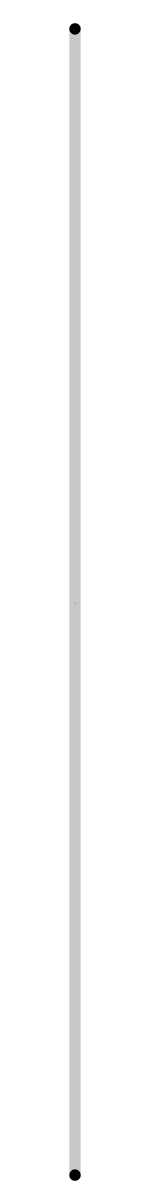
# Model space of a CAD drawing. Header units: millimetres. Extents: x 0 to 531, y -10 to 10.
# Drawn here: x 530.4 to 530.6, y -10.1 to 10.1 of the extents above; entities that cross this region are included whole.
import ezdxf

# ---------------------------------------------------------------- set-up
doc = ezdxf.new("R2010")
doc.units = ezdxf.units.MM
doc.layers.add('Mechanical3', color=76, linetype='Continuous')

msp = doc.modelspace()

# ---------------------------------------------------------------- linework, layer by layer
at = {"layer": 'Mechanical3', "const_width": 0.2}
msp.add_lwpolyline([(530.5, -10), (530.5, 10)], dxfattribs=at)
at = {"layer": 'Mechanical3'}
for points, const_width in [([(530.45, 10, 1), (530.55, 10, 1)], 0.1), ([(530.503, -0.016, 1), (530.497, -0.016, 1)], 0.00635), ([(530.495, -0.016, 1), (530.498, -0.016, 1)], 0.00317), ([(530.502, -0.016, 1), (530.505, -0.016, 1)], 0.00317), ([(530.45, -10, 1), (530.55, -10, 1)], 0.1)]:
    msp.add_lwpolyline(points, format="xyb", close=True, dxfattribs=dict(at, const_width=const_width))

doc.saveas('drawing.dxf')
